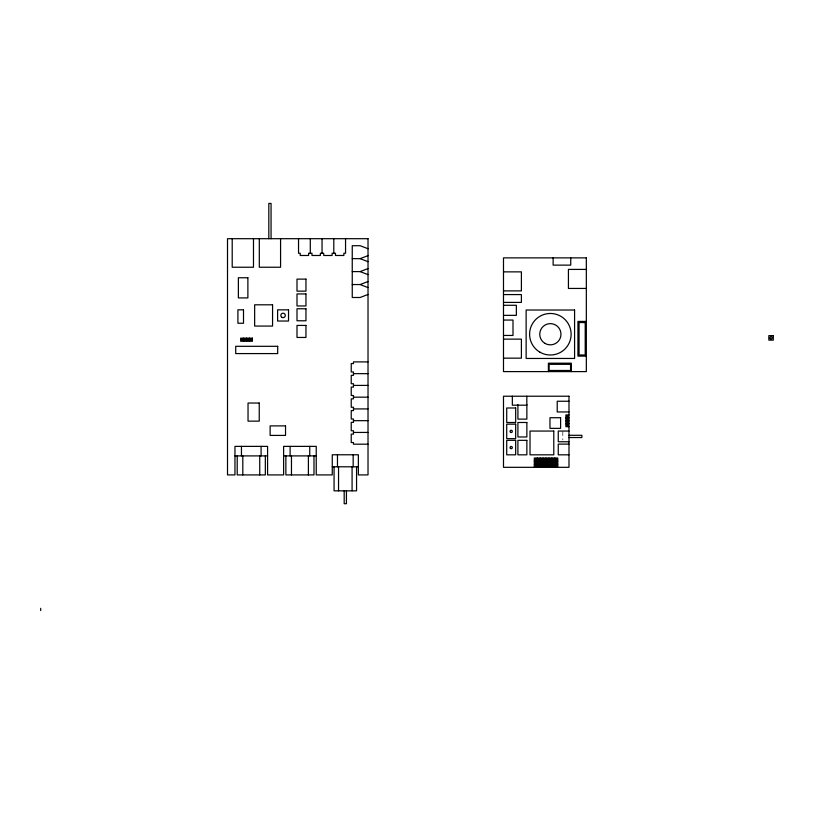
<?xml version="1.0" encoding="UTF-8"?>
<svg xmlns="http://www.w3.org/2000/svg" width="814" height="814" viewBox="0 0 814 814"><rect width="100%" height="100%" fill="white"/><g stroke="black" fill="none" stroke-linecap="round" stroke-linejoin="round"><path stroke-width="0.61" stroke-dasharray="4.07 3.05" d="M562.82 431.613L562.82 440.008"/><path stroke-width="1.22" d="M352.248 258.649L360.134 258.649L368.02 255.616M352.248 271.601L360.134 271.601L368.02 268.559M352.248 284.544L360.134 284.544L368.02 281.512M368.02 294.454L360.134 297.497L352.248 297.497L352.248 245.706L360.134 245.706L368.02 248.738M586.334 269.414L568.426 269.414L568.426 288.441L586.334 288.441M503.49 271.866L521.398 271.866L521.398 290.883L503.49 290.883M503.49 294.576L521.398 294.576L521.398 302.411L503.49 302.411M503.49 305.281L516.361 305.281L516.361 315.354L503.49 315.354M503.49 320.055L513.003 320.055L513.003 335.449L503.49 335.449M586.334 321.418L577.94 321.418L577.94 356.115L586.334 356.115M503.49 339.133L521.398 339.133L521.398 358.15L503.49 358.15M368.02 361.904L353.469 361.904L353.469 363.583L351.231 363.583L351.231 371.978L353.469 371.978L353.469 375.335L351.231 375.335L351.231 383.73L353.469 383.73L353.469 387.088L351.231 387.088L351.231 395.492L353.469 395.492L353.469 398.85L351.231 398.85L351.231 407.244L353.469 407.244L353.469 410.602L351.231 410.602L351.231 418.996L353.469 418.996L353.469 422.354L351.231 422.354L351.231 430.748L353.469 430.748L353.469 434.116L351.231 434.116L351.231 442.511L353.469 442.511L353.469 444.19L368.02 444.19M353.469 373.657L368.02 373.657M353.469 385.409L368.02 385.409M353.469 397.171L368.02 397.171M568.986 401.241L557.224 401.241L557.224 411.955L568.986 411.955M353.469 408.923L368.02 408.923M568.986 414.947L565.883 414.947L565.883 426.689L568.986 426.689M565.883 417.887L568.986 417.887M353.469 420.675L368.02 420.675M565.883 420.818L568.986 420.818M565.883 423.748L568.986 423.748M568.986 431.054L558.262 431.054L558.262 441.768L568.986 441.768M353.469 432.438L368.02 432.438M568.986 435.297L581.857 435.297L581.857 437.535L568.986 437.535M568.986 444.108L558.262 444.108L558.262 454.823L568.986 454.823M234.961 455.901L267.582 455.901M283.618 455.901L316.239 455.901M534.299 461.131L557.773 461.131M534.299 464.224L557.773 464.224M332.265 466.798L358.363 466.798M360.134 258.649L368.02 261.691M360.134 271.601L368.02 274.633M360.134 284.544L368.02 287.586M571.296 371.601L571.296 363.197L548.392 363.197L548.392 371.601M570.736 257.875L570.736 265.13L553.133 265.13L553.133 257.875M557.773 467.317L557.773 458.038L534.299 458.038L534.299 467.317M554.843 458.038L554.843 467.317M551.902 458.038L551.902 467.317M548.972 458.038L548.972 467.317M546.041 458.038L546.041 467.317M543.101 458.038L543.101 467.317M540.17 458.038L540.17 467.317M537.24 458.038L537.24 467.317M526.861 404.629L526.861 419.118L517.908 419.118L517.908 404.629M526.831 396.225L526.831 405.189L512.342 405.189L512.342 396.225M356.563 466.798L356.563 490.842L334.066 490.842L334.066 466.798M353.164 454.772L353.164 466.798M352.086 466.798L352.086 490.842M346.428 490.842L346.428 503.713L344.19 503.713L344.19 490.842M345.553 238.695L345.553 253.246L343.874 253.246L343.874 255.484L335.48 255.484L335.48 253.246L332.122 253.246L332.122 255.484L323.728 255.484L323.728 253.246L320.37 253.246L320.37 255.484L311.966 255.484L311.966 253.246L308.608 253.246L308.608 255.484L300.213 255.484L300.213 253.246L298.534 253.246L298.534 238.695M338.543 466.798L338.543 490.842M337.464 454.772L337.464 466.798M333.801 238.695L333.801 253.246M322.049 238.695L322.049 253.246M313.99 455.901L313.99 474.918L285.867 474.918L285.867 455.901M310.287 238.695L310.287 253.246M309.747 446.377L309.747 455.901M308.394 455.901L308.394 474.918M291.463 455.901L291.463 474.918M290.11 446.377L290.11 455.901M280.576 238.695L280.576 267.236L259.3 267.236L259.3 238.695M271.062 238.695L271.062 203.429L268.824 203.429L268.824 238.695M265.333 455.901L265.333 474.918L237.21 474.918L237.21 455.901M261.091 446.377L261.091 455.901M259.737 455.901L259.737 474.918M253.48 238.695L253.48 267.236L232.204 267.236L232.204 238.695M249.481 338.146L249.481 341.239M246.55 338.146L246.55 341.239M243.61 338.146L243.61 341.239M242.806 455.901L242.806 474.918M241.453 446.377L241.453 455.901M40.7 608.333L40.7 610.571M241.432 339.499C242.318 342.429 243.63 337.423 241.432 339.499M244.373 339.499C245.258 342.429 246.561 337.423 244.373 339.499M247.303 339.499C248.189 342.429 249.491 337.423 247.303 339.499M250.244 339.499C251.119 342.429 252.432 337.423 250.244 339.499M535.063 459.381C535.938 462.321 537.25 457.315 535.063 459.381M535.063 462.474C535.938 465.415 537.25 460.409 535.063 462.474M535.063 465.577C535.938 468.508 537.25 463.502 535.063 465.577M537.993 459.381C538.878 462.321 540.181 457.315 537.993 459.381M537.993 462.474C538.878 465.415 540.181 460.409 537.993 462.474M537.993 465.577C538.878 468.508 540.181 463.502 537.993 465.577M540.923 459.381C541.809 462.321 543.121 457.315 540.923 459.381M540.923 462.474C541.809 465.415 543.121 460.409 540.923 462.474M540.923 465.577C541.809 468.508 543.121 463.502 540.923 465.577M543.864 459.381C544.749 462.321 546.052 457.315 543.864 459.381M543.864 462.474C544.749 465.415 546.052 460.409 543.864 462.474M543.864 465.577C544.749 468.508 546.052 463.502 543.864 465.577M546.794 459.381C547.68 462.321 548.982 457.315 546.794 459.381M546.794 462.474C547.68 465.415 548.982 460.409 546.794 462.474M546.794 465.577C547.68 468.508 548.982 463.502 546.794 465.577M549.735 459.381C550.61 462.321 551.923 457.315 549.735 459.381M549.735 462.474C550.61 465.415 551.923 460.409 549.735 462.474M549.735 465.577C550.61 468.508 551.923 463.502 549.735 465.577M552.665 459.381C553.551 462.321 554.853 457.315 552.665 459.381M552.665 462.474C553.551 465.415 554.853 460.409 552.665 462.474M552.665 465.577C553.551 468.508 554.853 463.502 552.665 465.577M555.596 459.381C556.481 462.321 557.783 457.315 555.596 459.381M555.596 462.474C556.481 465.415 557.783 460.409 555.596 462.474M555.596 465.577C556.481 468.508 557.783 463.502 555.596 465.577M566.686 416.229C567.653 419.047 568.976 414.234 566.686 416.229M566.686 419.159C567.653 421.978 568.976 417.165 566.686 419.159M566.686 422.09C567.653 424.908 568.976 420.095 566.686 422.09M566.686 425.03C567.653 427.849 568.976 423.036 566.686 425.03M368.02 238.695L227.513 238.695L227.513 474.918L234.961 474.918L234.961 446.377L267.582 446.377L267.582 474.918L283.618 474.918L283.618 446.377L316.239 446.377L316.239 474.918L332.265 474.918L332.265 454.772L358.363 454.772L358.363 474.918L368.02 474.918L368.02 238.695M586.334 257.875L503.49 257.875L503.49 371.601L586.334 371.601L586.334 257.875M247.883 277.757L238.37 277.757L238.37 297.904L247.883 297.904L247.883 277.757M305.962 279.121L296.998 279.121L296.998 291.147L305.962 291.147L305.962 279.121M305.962 293.935L296.998 293.935L296.998 305.962L305.962 305.962L305.962 293.935M272.568 304.802L254.65 304.802L254.65 326.068L272.568 326.068L272.568 304.802M305.962 308.75L296.998 308.75L296.998 320.777L305.962 320.777L305.962 308.75M243.508 309.819L237.912 309.819L237.912 323.25L243.508 323.25L243.508 309.819M288.532 309.839L277.605 309.839L277.605 321.031L288.532 321.031L288.532 309.839M574.582 310.022L526.139 310.022L526.139 358.455L574.582 358.455L574.582 310.022M585.215 322.537L579.059 322.537L579.059 354.996L585.215 354.996L585.215 322.537M305.962 325.427L296.998 325.427L296.998 337.454L305.962 337.454L305.962 325.427M773.3 335.643L768.823 335.643L768.823 340.13L773.3 340.13L773.3 335.643M252.411 338.146L240.679 338.146L240.679 341.239L252.411 341.239L252.411 338.146M277.696 346.306L235.714 346.306L235.714 353.581L277.696 353.581L277.696 346.306M570.553 364.326L549.124 364.326L549.124 370.482L570.553 370.482L570.553 364.326M568.986 396.225L503.49 396.225L503.49 467.317L568.986 467.317L568.986 396.225M259.239 403.032L248.036 403.032L248.036 421.143L259.239 421.143L259.239 403.032M515.669 407.987L506.715 407.987L506.715 422.486L515.669 422.486L515.669 407.987M560.602 417.724L549.969 417.724L549.969 428.357L560.602 428.357L560.602 417.724M526.861 422.486L517.908 422.486L517.908 436.976L526.861 436.976L526.861 422.486M515.669 424.165L506.715 424.165L506.715 438.654L515.669 438.654L515.669 424.165M285.531 425.895L270.126 425.895L270.126 435.409L285.531 435.409L285.531 425.895M553.785 431.054L530.016 431.054L530.016 454.823L553.785 454.823L553.785 431.054M515.669 440.333L506.715 440.333L506.715 454.823L515.669 454.823L515.669 440.333M526.861 440.333L517.908 440.333L517.908 454.823L526.861 454.823L526.861 440.333M770.268 338.675A1.119 1.119 0 0 0 772.14 338.176A1.119 1.119 0 0 0 770.766 336.803A1.119 1.119 0 0 0 770.268 338.675M510.398 448.372A1.119 1.119 0 0 0 512.271 447.873A1.119 1.119 0 0 0 510.897 446.499A1.119 1.119 0 0 0 510.398 448.372M510.632 432.376A1.119 1.119 0 0 0 512.311 431.41A1.119 1.119 0 0 0 510.632 430.433A1.119 1.119 0 0 0 510.632 432.376M281.929 317.358A2.239 2.239 0 0 0 285.307 315.466A2.239 2.239 0 0 0 281.97 313.482A2.239 2.239 0 0 0 281.929 317.358M539.977 352.218A20.757 20.757 0 0 0 571.123 334.239A20.757 20.757 0 0 0 539.977 316.259A20.757 20.757 0 0 0 539.977 352.218M545.054 343.427A10.613 10.613 0 0 0 560.968 334.239A10.613 10.613 0 0 0 545.054 325.051A10.613 10.613 0 0 0 545.054 343.427"/></g></svg>
